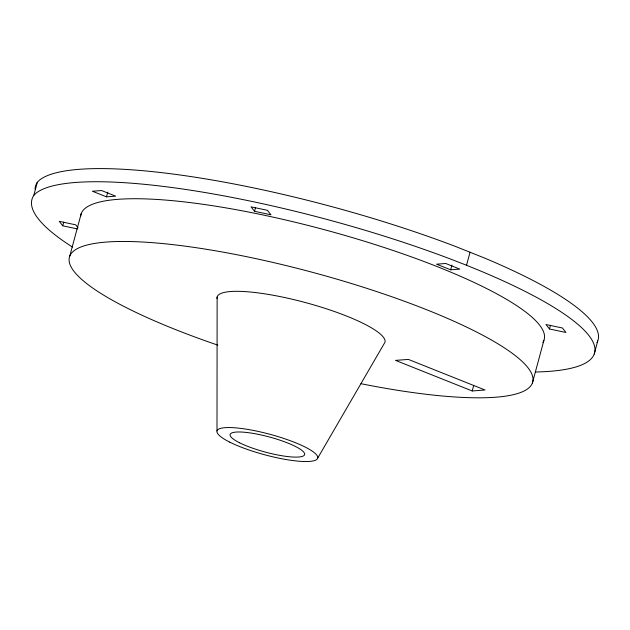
<?xml version="1.0" encoding="UTF-8"?>
<svg xmlns="http://www.w3.org/2000/svg" width="630" height="630" viewBox="0 0 630 630"><rect width="100%" height="100%" fill="white"/><g stroke="black" fill="none" stroke-linecap="round" stroke-linejoin="round"><path stroke-width="0.94" d="M216.996 430.975L217.13 297.029M72.45 247.055A321.599 65.213 15.1 0 1 33.768 195.442L37.32 182.298L39.351 180.227A292.044 59.22 15.1 0 1 454.891 246.212L484.62 258.072A292.044 59.22 15.1 0 1 596.957 342.633M77.364 228.91L62.748 225.816L63.756 222.051M69.717 256.252L81.246 213.523M106.494 196.851L115.652 196.158L101.564 190.536L92.397 191.229L106.494 196.851L107.761 192.158M254.52 211.31L251.031 206.837L267.474 210.325L270.963 214.791L254.52 211.31L255.536 207.553M450.655 269.805L459.813 269.112L445.725 263.49L436.558 264.183L450.655 269.805L451.923 265.112M535.618 372.007A292.044 59.22 15.1 0 0 481.076 271.215L466.531 265.261L470.082 252.118M472.209 390.97L485.029 390.002L408.374 359.415L395.545 360.384L472.209 390.97L473.728 385.332M532.389 383.024L543.918 340.294M549.462 328.986L545.982 324.521L562.425 328.002L565.913 332.467L549.462 328.986L550.478 325.23M594.2 354.068L597.744 340.925M317.709 458.112L384.977 342.255A86.916 17.624 15.1 0 0 301.841 301.613A86.916 17.624 15.1 0 0 217.059 298.596M33.768 195.442L35.8 193.371A292.044 59.22 15.1 0 1 451.348 259.355L466.531 265.261M78.025 227.808L75.702 224.831L59.259 221.343L62.748 225.816M35.044 189.118A321.599 65.213 15.1 0 1 37.32 182.298M80.632 216.523A239.904 48.652 15.1 0 1 327.884 230.651A239.904 48.652 15.1 0 1 542.855 342.381M217.807 345.13A239.904 48.652 15.1 0 1 120.865 241.471A239.904 48.652 15.1 0 1 495.668 342.46A239.904 48.652 15.1 0 1 360.966 383.702M229.863 442.189A52.148 10.576 15.1 0 0 315.299 460.294A52.148 10.576 15.1 0 0 256.898 431.148A52.148 10.576 15.1 0 0 229.863 442.189M239.613 442.795A38.595 7.828 15.1 0 0 302.833 456.199A38.595 7.828 15.1 0 0 259.615 434.629A38.595 7.828 15.1 0 0 239.613 442.795"/></g></svg>
